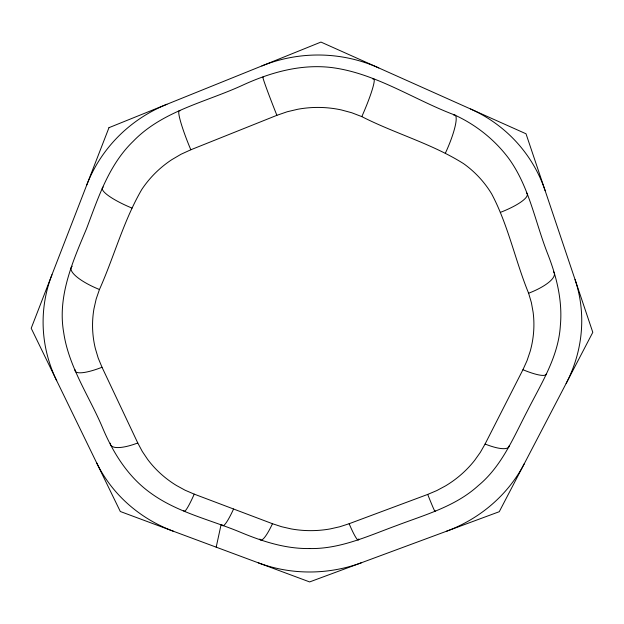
<?xml version="1.0" encoding="UTF-8"?>
<svg xmlns="http://www.w3.org/2000/svg" width="624" height="624" viewBox="0 0 624 624"><rect width="100%" height="100%" fill="white"/><g stroke="black" fill="none" stroke-linecap="round" stroke-linejoin="round"><path stroke-width="0.94" d="M216.193 547.17L221.052 524.768M99.45 289.505L96.174 299.021L93.959 308.794A107.305 102.055 8.9 0 0 95.332 348.449L98.186 358.02L102.024 367.263L137.771 442.97L142.303 451.464L147.693 459.475A104.863 98.155 1.9 0 0 176.491 485.511L185.141 490.238L194.236 494.138L272.477 523.715L281.705 526.75L291.221 528.918A103.529 96.244 -6.3 0 0 330.252 528.91L339.815 526.75L349.136 523.723L427.705 494.419L436.8 490.573L445.481 485.917A104.146 97.11 -14.6 0 0 474.716 460.27L480.316 452.392L485.082 444.031L522.935 369.72L527.03 360.664L530.189 351.289A106.33 100.417 -22.3 0 0 533.13 312.296L531.391 302.648L528.614 293.233C515.237 260.567 508.248 225.1 491.626 193.838A108.615 104.66 -27 0 0 463.577 163.644C431.933 143.684 395.039 133.591 361.811 116.618L351.694 112.733L341.219 109.91A109.434 107.468 -14.8 0 0 297.851 109.247L287.212 111.751L276.884 115.323L190.827 149.776L181.015 154.261L171.748 159.705A109.145 106.08 10.3 0 0 141.765 189.509C123.513 220.818 114.2 256.495 99.45 289.505A35.911 10.21 21.2 0 1 72.22 266.237M309.348 548.543C340.158 549.245 368.449 535.837 396.724 525.517C424.983 514.777 455.372 506.501 478.265 485.644C501.883 466.167 513.568 437.276 527.389 410.873C541.102 383.698 558.48 356.866 560.36 325.595C562.676 300.815 556.553 276.292 547.498 253.375C535.025 221.473 529.09 186.202 508.474 158.09C494.434 139.456 475.644 124.566 454.436 114.902C413.821 99.59 376.366 73.64 332.701 67.688C301.337 63.562 270.215 72.423 241.972 85.504C205.132 102.359 162.318 111.072 133.201 141.313C108.787 164.806 98.163 197.917 86.51 228.758C72.805 261.355 57.322 296.135 63.679 332.428C68.64 366.764 89.138 396.045 102.422 427.401C112.991 452.735 128.021 476.9 150.704 493.077C177.7 512.733 211.068 519.847 241.41 532.654C262.993 541.585 285.73 548.886 309.348 548.543L309.691 548.527M361.553 562.7A139.269 129.152 -6.2 0 1 258.328 562.84M173.573 531.313A141.266 131.96 2.6 0 1 96.587 462.719M56.714 380.726A144.932 137.693 10.4 0 1 51.964 274.716M86.767 184.954A147.693 143.668 13.4 0 1 166.951 104.27M261.854 65.941A148.06 145.821 -17.1 0 1 378.776 67.93M470.566 108.982A146.905 141.554 -29.3 0 1 545.158 190.687M575.039 279.536A143.465 135.275 -23.4 0 1 566.147 383.44M524.285 463.718A140.189 130.424 -15 0 1 446.449 531.266M132.031 208.104A36.574 7.613 21.9 0 1 103.256 187.021M509.231 445.692A34.265 9.181 27.4 0 1 485.082 444.031M546.445 373.503A34.866 6.809 26.6 0 1 522.935 369.72M233.579 508.981A34.031 4.696 -69.2 0 1 222.058 524.776M194.236 494.138A34.211 3.448 -68.8 0 1 183.846 510.471M272.477 523.715A33.852 5.92 -69.6 0 1 259.849 538.996M358.73 538.949A33.766 3.393 69.9 0 1 349.136 523.723M434.928 510.619A33.93 0.874 69.1 0 1 427.705 494.419M553.457 271.721A35.42 11.037 -18.6 0 1 528.614 293.233M526.555 192.917A36.145 8.596 -19.4 0 1 500.331 212.402M453.554 115.003A36.59 7.051 -65.7 0 1 445.31 153.301M372.918 79.1A37.011 4.15 -66.4 0 1 361.811 116.618M276.884 115.323A37.089 1.092 68.4 0 1 263.149 77.282M190.827 149.776A36.902 4.134 67.7 0 1 179.93 110.822M102.024 367.263A35.365 8.167 -25 0 1 75.059 369.767M137.771 442.97A34.663 10.507 -25.8 0 1 110.292 443.188M108.974 127.678L31.2 328.263L120.307 511.501L309.637 581.927L499.262 511.703L592.8 332.335L526.016 133.786L320.962 42.073L108.974 127.678"/></g></svg>
